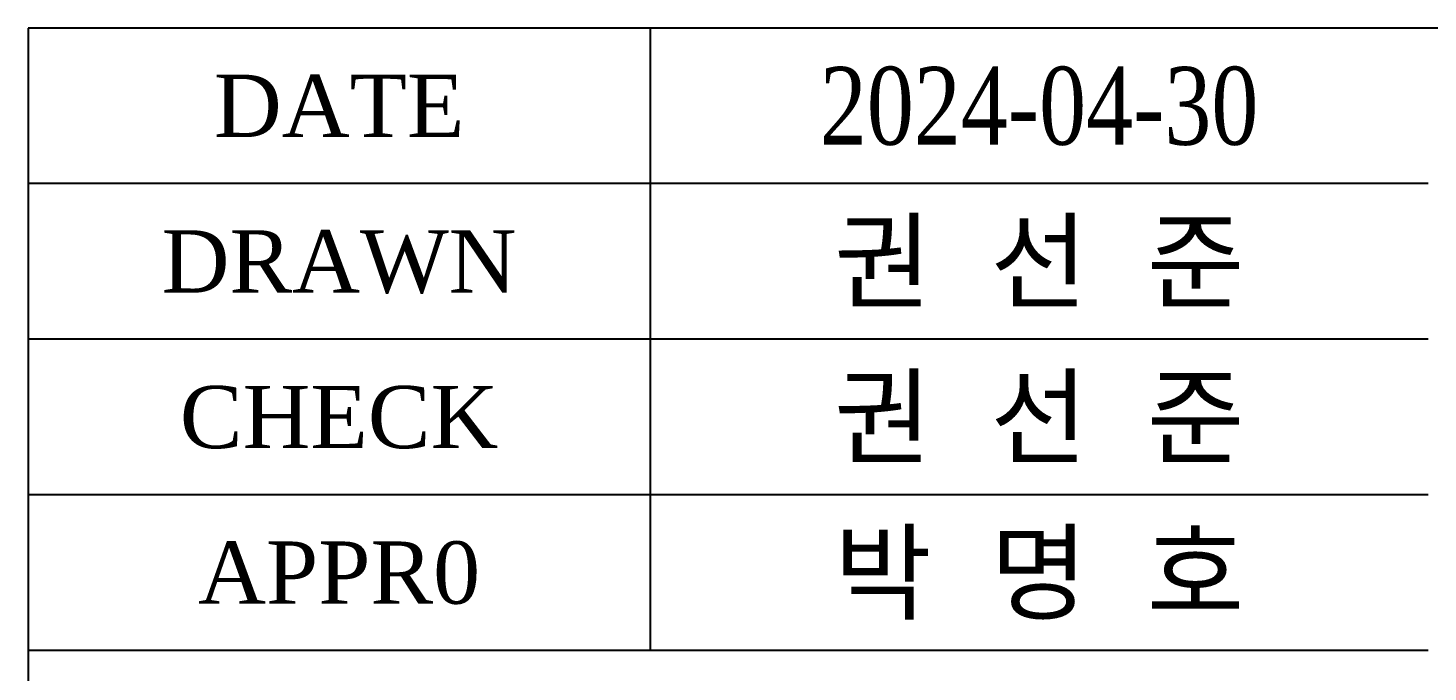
# Model space of a CAD drawing. Header units: millimetres. Extents: x 248 to 2768, y 230 to 2012.
# Drawn here: x 1976.1 to 2246.1, y 400 to 524.2 of the extents above; entities that cross this region are included whole.
import ezdxf
from ezdxf.enums import TextEntityAlignment as Align

# ---------------------------------------------------------------- set-up
doc = ezdxf.new("R2010")
doc.units = ezdxf.units.MM
doc.header["$LTSCALE"] = 5
doc.layers.add('Template', color=7, linetype='Continuous')
doc.styles.add('whg', font='Batang.ttf', dxfattribs={"width": 0.75, "oblique": 15})

# ---------------------------------------------------------------- blocks, each defined once
blk = doc.blocks.new('조립도')
at = {"layer": 'Template', "color": 8, "ltscale": 0.5}
for p, q in [((408, 49), (288, 49)), ((288, 49), (288, 9)), ((308, 49), (308, 29)), ((333, 44), (288, 44)), ((333, 39), (288, 39)), ((333, 34), (288, 34)), ((333, 29), (288, 29))]:
    blk.add_line(p, q, dxfattribs=at)
at = {"layer": 'Template', "color": 3, "style": 'whg'}
for s, p in [('DATE', (298, 46.5)), ('DRAWN', (298, 41.5)), ('CHECK', (298, 36.5)), ('APPR0', (298, 31.5))]:
    blk.add_text(s, height=2, dxfattribs=at).set_placement(p, align=Align.MIDDLE_CENTER)

msp = doc.modelspace()

# ---------------------------------------------------------------- block references
at = {"ltscale": 8, "xscale": 6, "yscale": 6, "zscale": 6}
msp.add_blockref('조립도', (248.07795, 230.15957), dxfattribs=at)

# ---------------------------------------------------------------- texts
at = {"layer": 'Template', "color": 4, "style": 'whg', "width": 0.8}
msp.add_text('2024-04-30', height=15, dxfattribs=at).set_placement((2171.07771, 509.15957), align=Align.MIDDLE_CENTER)
at = {"layer": 'Template', "color": 4, "style": 'whg'}
for s, p in [('권  선  준', (2171.07771, 479.15957)), ('권  선  준', (2171.07771, 449.15957)), ('박  명  호', (2171.07771, 419.15957))]:
    msp.add_text(s, height=15, dxfattribs=at).set_placement(p, align=Align.MIDDLE_CENTER)

doc.saveas('drawing.dxf')
